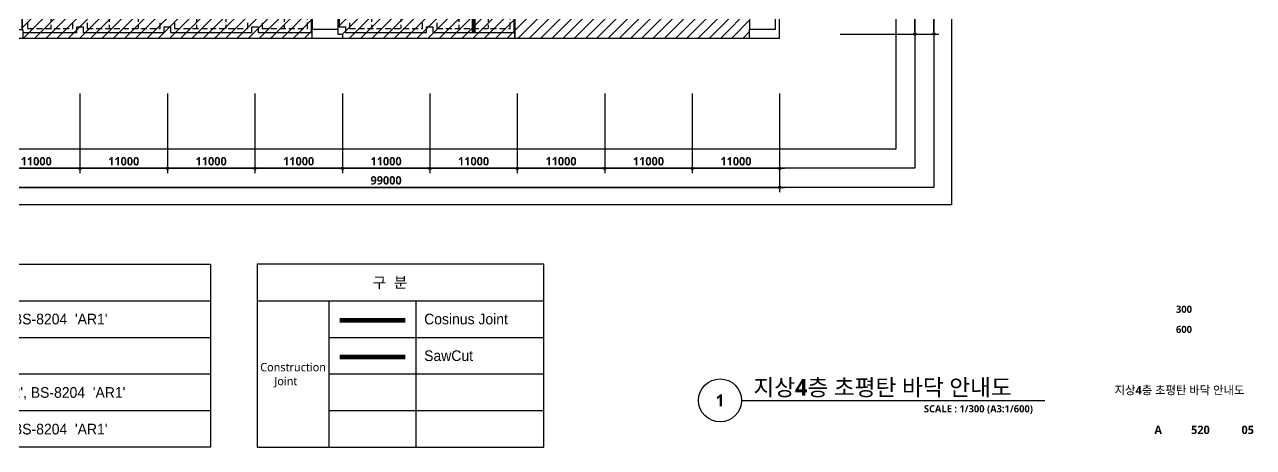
# Model space of a CAD drawing. Header units: millimetres. Extents: x -5354 to 997967, y -1313401 to 249081.
# Drawn here: x 843415 to 997967, y 5975 to 59100 of the extents above; entities that cross this region are included whole.
import ezdxf
from ezdxf.enums import TextEntityAlignment as Align

# ---------------------------------------------------------------- set-up
doc = ezdxf.new("R2010")
doc.units = ezdxf.units.MM
doc.header["$LTSCALE"] = 300
doc.header["$MEASUREMENT"] = 0
doc.header["$PDSIZE"] = -10
doc.linetypes.add('HIDDEN', pattern=[0.375, 0.25, -0.125])
doc.linetypes.add('HIDDENX2', pattern=[0.75, 0.5, -0.25])
doc.layers.get('0').update_dxf_attribs({"linetype": 'CONTINUOUS'})
doc.layers.get('Defpoints').update_dxf_attribs({"color": 153, "linetype": 'CONTINUOUS'})
for name, color, linetype in [('A-ANNO-TITL', 7, 'CONTINUOUS'), ('A-ST-AXIS-DIM', 7, 'CONTINUOUS'), ('AA-MARK', 2, 'CONTINUOUS'), ('AA-XXXX-TXT1', 2, 'CONTINUOUS'), ('ILDO_Area', 8, 'CONTINUOUS'), ('ILDO_Cosinus Joint', 20, 'CONTINUOUS'), ('SAWCUT', 20, 'HIDDEN')]:
    doc.layers.add(name, color=color, linetype=linetype)
doc.layers.add('Defpoint', color=161, linetype='CONTINUOUS', plot=False)
doc.layers.add('면적', color=210, linetype='CONTINUOUS', plot=False)
doc.styles.add('SH_대대리576', font='')
doc.styles.add('돋움', font='')
doc.styles.add('울릉도L', font='')
doc.styles.get('SH_대대리576').set_extended_font_data('NanumGothic', bold=True)
doc.styles.get('돋움').set_extended_font_data('Dotum')
doc.styles.get('울릉도L').set_extended_font_data('NanumGothic')
doc.dimstyles.new('SHP 600', dxfattribs={"dimscale": 300, "dimtxt": 3.5, "dimasz": 1, "dimexe": 2, "dimexo": 2, "dimgap": 1, "dimtad": 1, "dimdec": 0, "dimzin": 0, "dimdsep": 46, "dimtxsty": 'SH_대대리576', "dimblk": 'DIMDOT', "dimcen": 0.09, "dimclrt": 3, "dimadec": 0, "dimazin": 1, "dimtfac": 1, "dimtdec": 0, "dimtix": 1, "dimtmove": 2, "dimatfit": 0, "dimldrblk": 'DIMDOT', "dimfxl": 1, "dimtolj": 1, "dimtzin": 0, "dimarcsym": 0})

# ---------------------------------------------------------------- blocks, each defined once
blk = doc.blocks.new('*U21')
at = {"layer": 'A-ANNO-TITL'}
blk.add_line((0, 0), (6359, 0), dxfattribs=at)
blk.add_circle((-450, 0), 450, dxfattribs=at)
at = {"layer": 'AA-XXXX-TXT1', "style": 'SH_대대리576'}
blk.add_attdef('DWG.TITLE', (250, 100), '', height=350, dxfattribs=at)
at = {"layer": 'AA-XXXX-TXT1', "color": 7, "style": 'SH_대대리576'}
blk.add_attdef('NO1', text='', height=300, dxfattribs=at).set_placement((-450, 0), align=Align.MIDDLE)
at = {"layer": 'AA-XXXX-TXT1', "style": 'SH_대대리576'}
blk.add_attdef('SCALE', text='', height=150, dxfattribs=at).set_placement((6109, -100), align=Align.TOP_RIGHT)
blk = doc.blocks.new('G$CDADDFB7A')
at = {"layer": '면적', "elevation": 103000}
for points in [[(98950, 11700), (99500, 11700), (99500, 12000), (100000, 12000), (100000, 13000), (100000, 13000), (100000, 22700), (100000, 22700), (100000, 48600), (98950, 48600), (98950, 48650), (95750, 48650), (95750, 56950), (95700, 56950), (95700, 58000), (44500, 58000), (44500, 57500), (44500, 57500), (43950, 57500), (43950, 48650), (40750, 48650), (40750, 56950), (40700, 56950), (40700, 58000), (4300, 58000), (4300, 56950), (4250, 56950), (4250, 48650), (1050, 48650), (1050, 48600), (0, 48600), (0, 22700), (5900, 22700), (5900, 18360), (4300, 18360), (4300, 11450), (4250, 11450), (4250, 1050), (4300, 1050), (4300, 0), (40700, 0), (40700, 1050), (40750, 1050), (40750, 9350), (43950, 9350), (43950, 500), (44500, 500), (44500, 0), (66200, 0), (66200, 5650), (95750, 5650), (95750, 9350), (98950, 9350), (98950, 11700)], [(44500, 45000), (44200, 45000), (44200, 48600)]]:
    blk.add_lwpolyline(points, dxfattribs=at)
for points in [[(1050, 56950), (4250, 56950), (4250, 50750), (1050, 50750)], [(1050, 50750), (4250, 50750), (4250, 48650), (1050, 48650)], [(100000, 22700), (106350, 22700), (106350, 13000), (100000, 13000)], [(95750, 11700), (98950, 11700), (98950, 9350), (95750, 9350)], [(95750, 9350), (98950, 9350), (98950, 7250), (95750, 7250)]]:
    blk.add_lwpolyline(points, close=True, dxfattribs=at)
at = {"layer": '면적'}
for points in [[(40750, 50750), (43950, 50750), (43950, 56950), (40750, 56950), (40750, 50750), (40750, 50750)], [(98950, 50750), (95750, 50750), (95750, 56950), (98950, 56950)], [(40750, 50750), (43950, 50750), (43950, 48650), (40750, 48650)], [(95750, 50750), (98950, 50750), (98950, 48650), (95750, 48650)], [(2200, 22700), (2200, 17760), (4300, 17760), (4300, 18360), (5900, 18360), (5900, 22700)], [(2200, 17760), (2200, 16300), (800, 16300), (800, 13950), (4300, 13950), (4300, 17760), (2200, 17760)], [(800, 13950), (4300, 13950), (4300, 11450), (800, 11450)], [(4250, 9350), (4250, 11450), (1050, 11450), (1050, 1050), (4250, 1050), (4250, 7250), (3300, 7250), (3300, 9350)], [(4250, 7250), (3300, 7250), (3300, 9350), (4250, 9350)], [(40750, 7250), (43950, 7250), (43950, 9350), (40750, 9350)], [(43950, 1050), (40750, 1050), (40750, 7250), (43950, 7250)], [(98950, 1050), (95750, 1050), (95750, 7250), (98950, 7250)], [(66200, 5650), (66200, 0), (95600, 0), (95700, 0), (95700, 1050), (95750, 1050), (95750, 5650)]]:
    blk.add_lwpolyline(points, close=True, dxfattribs=at)
for points in [[(43950, 48650), (43950, 48600), (44200, 48600)], [(44500, 45000), (44500, 9400), (43950, 9400), (43950, 9350)]]:
    blk.add_lwpolyline(points, dxfattribs=at)
blk = doc.blocks.new('DIMDOT')
at = {"color": 0}
blk.add_line((-2, 0), (2, 0), dxfattribs=at)
for radius in [0.5, 0.25]:
    blk.add_circle((0, 0), radius, dxfattribs=at)
blk = doc.blocks.new('*D84')
at = {"layer": 'A-ST-AXIS-DIM', "color": 0, "lineweight": -2, "transparency": 16777216}
for p, q in [((839382, 50445), (839382, 38045)), ((938382, 50445), (938382, 38045)), ((839682, 38645), (938082, 38645))]:
    blk.add_line(p, q, dxfattribs=at)
at = {"layer": 'Defpoints', "color": 0, "transparency": 16777216}
for p in [(839382, 51045), (938382, 51045), (938382, 38645)]:
    blk.add_point(p, dxfattribs=at)
at = {"layer": 'A-ST-AXIS-DIM', "color": 0, "linetype": 'ByBlock', "lineweight": -2, "transparency": 16777216, "xscale": 300, "yscale": 300, "zscale": 300, "rotation": 180}
blk.add_blockref('DIMDOT', (839382, 38645), dxfattribs=at)
at = {"layer": 'A-ST-AXIS-DIM', "color": 0, "linetype": 'ByBlock', "lineweight": -2, "transparency": 16777216, "xscale": 300, "yscale": 300, "zscale": 300}
blk.add_blockref('DIMDOT', (938382, 38645), dxfattribs=at)
at = {"layer": 'A-ST-AXIS-DIM', "color": 3, "transparency": 16777216, "insert": (888882, 39524), "char_height": 1050, "attachment_point": 5, "style": 'SH_대대리576'}
blk.add_mtext('\\A1;99000', dxfattribs=at)
blk = doc.blocks.new('*D85')
at = {"layer": 'A-ST-AXIS-DIM', "color": 0, "lineweight": -2, "transparency": 16777216}
for p, q in [((927382, 50445), (927382, 40445)), ((938382, 50445), (938382, 40445)), ((927682, 41045), (938082, 41045))]:
    blk.add_line(p, q, dxfattribs=at)
at = {"layer": 'Defpoints', "color": 0, "transparency": 16777216}
for p in [(927382, 51045), (938382, 51045), (938382, 41045)]:
    blk.add_point(p, dxfattribs=at)
at = {"layer": 'A-ST-AXIS-DIM', "color": 0, "linetype": 'ByBlock', "lineweight": -2, "transparency": 16777216, "xscale": 300, "yscale": 300, "zscale": 300, "rotation": 180}
blk.add_blockref('DIMDOT', (927382, 41045), dxfattribs=at)
at = {"layer": 'A-ST-AXIS-DIM', "color": 0, "linetype": 'ByBlock', "lineweight": -2, "transparency": 16777216, "xscale": 300, "yscale": 300, "zscale": 300}
blk.add_blockref('DIMDOT', (938382, 41045), dxfattribs=at)
at = {"layer": 'A-ST-AXIS-DIM', "color": 3, "transparency": 16777216, "insert": (932882, 41921), "char_height": 1050, "attachment_point": 5, "style": 'SH_대대리576'}
blk.add_mtext('\\A1;11000', dxfattribs=at)
blk = doc.blocks.new('*D86')
at = {"layer": 'A-ST-AXIS-DIM', "color": 0, "lineweight": -2, "transparency": 16777216}
for p, q in [((916382, 50445), (916382, 40445)), ((927382, 50445), (927382, 40445)), ((916682, 41045), (927082, 41045))]:
    blk.add_line(p, q, dxfattribs=at)
at = {"layer": 'Defpoints', "color": 0, "transparency": 16777216}
for p in [(916382, 51045), (927382, 51045), (927382, 41045)]:
    blk.add_point(p, dxfattribs=at)
at = {"layer": 'A-ST-AXIS-DIM', "color": 0, "linetype": 'ByBlock', "lineweight": -2, "transparency": 16777216, "xscale": 300, "yscale": 300, "zscale": 300, "rotation": 180}
blk.add_blockref('DIMDOT', (916382, 41045), dxfattribs=at)
at = {"layer": 'A-ST-AXIS-DIM', "color": 0, "linetype": 'ByBlock', "lineweight": -2, "transparency": 16777216, "xscale": 300, "yscale": 300, "zscale": 300}
blk.add_blockref('DIMDOT', (927382, 41045), dxfattribs=at)
at = {"layer": 'A-ST-AXIS-DIM', "color": 3, "transparency": 16777216, "insert": (921882, 41921), "char_height": 1050, "attachment_point": 5, "style": 'SH_대대리576'}
blk.add_mtext('\\A1;11000', dxfattribs=at)
blk = doc.blocks.new('*D87')
at = {"layer": 'A-ST-AXIS-DIM', "color": 0, "lineweight": -2, "transparency": 16777216}
for p, q in [((905382, 50445), (905382, 40445)), ((916382, 50445), (916382, 40445)), ((905682, 41045), (916082, 41045))]:
    blk.add_line(p, q, dxfattribs=at)
at = {"layer": 'Defpoints', "color": 0, "transparency": 16777216}
for p in [(905382, 51045), (916382, 51045), (916382, 41045)]:
    blk.add_point(p, dxfattribs=at)
at = {"layer": 'A-ST-AXIS-DIM', "color": 0, "linetype": 'ByBlock', "lineweight": -2, "transparency": 16777216, "xscale": 300, "yscale": 300, "zscale": 300, "rotation": 180}
blk.add_blockref('DIMDOT', (905382, 41045), dxfattribs=at)
at = {"layer": 'A-ST-AXIS-DIM', "color": 0, "linetype": 'ByBlock', "lineweight": -2, "transparency": 16777216, "xscale": 300, "yscale": 300, "zscale": 300}
blk.add_blockref('DIMDOT', (916382, 41045), dxfattribs=at)
at = {"layer": 'A-ST-AXIS-DIM', "color": 3, "transparency": 16777216, "insert": (910882, 41921), "char_height": 1050, "attachment_point": 5, "style": 'SH_대대리576'}
blk.add_mtext('\\A1;11000', dxfattribs=at)
blk = doc.blocks.new('*D88')
at = {"layer": 'A-ST-AXIS-DIM', "color": 0, "lineweight": -2, "transparency": 16777216}
for p, q in [((894382, 50445), (894382, 40445)), ((905382, 50445), (905382, 40445)), ((894682, 41045), (905082, 41045))]:
    blk.add_line(p, q, dxfattribs=at)
at = {"layer": 'Defpoints', "color": 0, "transparency": 16777216}
for p in [(894382, 51045), (905382, 51045), (905382, 41045)]:
    blk.add_point(p, dxfattribs=at)
at = {"layer": 'A-ST-AXIS-DIM', "color": 0, "linetype": 'ByBlock', "lineweight": -2, "transparency": 16777216, "xscale": 300, "yscale": 300, "zscale": 300, "rotation": 180}
blk.add_blockref('DIMDOT', (894382, 41045), dxfattribs=at)
at = {"layer": 'A-ST-AXIS-DIM', "color": 0, "linetype": 'ByBlock', "lineweight": -2, "transparency": 16777216, "xscale": 300, "yscale": 300, "zscale": 300}
blk.add_blockref('DIMDOT', (905382, 41045), dxfattribs=at)
at = {"layer": 'A-ST-AXIS-DIM', "color": 3, "transparency": 16777216, "insert": (899882, 41921), "char_height": 1050, "attachment_point": 5, "style": 'SH_대대리576'}
blk.add_mtext('\\A1;11000', dxfattribs=at)
blk = doc.blocks.new('*D89')
at = {"layer": 'A-ST-AXIS-DIM', "color": 0, "lineweight": -2, "transparency": 16777216}
for p, q in [((883382, 50445), (883382, 40445)), ((894382, 50445), (894382, 40445)), ((883682, 41045), (894082, 41045))]:
    blk.add_line(p, q, dxfattribs=at)
at = {"layer": 'Defpoints', "color": 0, "transparency": 16777216}
for p in [(883382, 51045), (894382, 51045), (894382, 41045)]:
    blk.add_point(p, dxfattribs=at)
at = {"layer": 'A-ST-AXIS-DIM', "color": 0, "linetype": 'ByBlock', "lineweight": -2, "transparency": 16777216, "xscale": 300, "yscale": 300, "zscale": 300, "rotation": 180}
blk.add_blockref('DIMDOT', (883382, 41045), dxfattribs=at)
at = {"layer": 'A-ST-AXIS-DIM', "color": 0, "linetype": 'ByBlock', "lineweight": -2, "transparency": 16777216, "xscale": 300, "yscale": 300, "zscale": 300}
blk.add_blockref('DIMDOT', (894382, 41045), dxfattribs=at)
at = {"layer": 'A-ST-AXIS-DIM', "color": 3, "transparency": 16777216, "insert": (888882, 41921), "char_height": 1050, "attachment_point": 5, "style": 'SH_대대리576'}
blk.add_mtext('\\A1;11000', dxfattribs=at)
blk = doc.blocks.new('*D90')
at = {"layer": 'A-ST-AXIS-DIM', "color": 0, "lineweight": -2, "transparency": 16777216}
for p, q in [((872382, 50445), (872382, 40445)), ((883382, 50445), (883382, 40445)), ((872682, 41045), (883082, 41045))]:
    blk.add_line(p, q, dxfattribs=at)
at = {"layer": 'Defpoints', "color": 0, "transparency": 16777216}
for p in [(872382, 51045), (883382, 51045), (883382, 41045)]:
    blk.add_point(p, dxfattribs=at)
at = {"layer": 'A-ST-AXIS-DIM', "color": 0, "linetype": 'ByBlock', "lineweight": -2, "transparency": 16777216, "xscale": 300, "yscale": 300, "zscale": 300, "rotation": 180}
blk.add_blockref('DIMDOT', (872382, 41045), dxfattribs=at)
at = {"layer": 'A-ST-AXIS-DIM', "color": 0, "linetype": 'ByBlock', "lineweight": -2, "transparency": 16777216, "xscale": 300, "yscale": 300, "zscale": 300}
blk.add_blockref('DIMDOT', (883382, 41045), dxfattribs=at)
at = {"layer": 'A-ST-AXIS-DIM', "color": 3, "transparency": 16777216, "insert": (877882, 41921), "char_height": 1050, "attachment_point": 5, "style": 'SH_대대리576'}
blk.add_mtext('\\A1;11000', dxfattribs=at)
blk = doc.blocks.new('*D91')
at = {"layer": 'A-ST-AXIS-DIM', "color": 0, "lineweight": -2, "transparency": 16777216}
for p, q in [((861382, 50445), (861382, 40445)), ((872382, 50445), (872382, 40445)), ((861682, 41045), (872082, 41045))]:
    blk.add_line(p, q, dxfattribs=at)
at = {"layer": 'Defpoints', "color": 0, "transparency": 16777216}
for p in [(861382, 51045), (872382, 51045), (872382, 41045)]:
    blk.add_point(p, dxfattribs=at)
at = {"layer": 'A-ST-AXIS-DIM', "color": 0, "linetype": 'ByBlock', "lineweight": -2, "transparency": 16777216, "xscale": 300, "yscale": 300, "zscale": 300, "rotation": 180}
blk.add_blockref('DIMDOT', (861382, 41045), dxfattribs=at)
at = {"layer": 'A-ST-AXIS-DIM', "color": 0, "linetype": 'ByBlock', "lineweight": -2, "transparency": 16777216, "xscale": 300, "yscale": 300, "zscale": 300}
blk.add_blockref('DIMDOT', (872382, 41045), dxfattribs=at)
at = {"layer": 'A-ST-AXIS-DIM', "color": 3, "transparency": 16777216, "insert": (866882, 41921), "char_height": 1050, "attachment_point": 5, "style": 'SH_대대리576'}
blk.add_mtext('\\A1;11000', dxfattribs=at)
blk = doc.blocks.new('*D92')
at = {"layer": 'A-ST-AXIS-DIM', "color": 0, "lineweight": -2, "transparency": 16777216}
for p, q in [((850382, 50445), (850382, 40445)), ((861382, 50445), (861382, 40445)), ((850682, 41045), (861082, 41045))]:
    blk.add_line(p, q, dxfattribs=at)
at = {"layer": 'Defpoints', "color": 0, "transparency": 16777216}
for p in [(850382, 51045), (861382, 51045), (861382, 41045)]:
    blk.add_point(p, dxfattribs=at)
at = {"layer": 'A-ST-AXIS-DIM', "color": 0, "linetype": 'ByBlock', "lineweight": -2, "transparency": 16777216, "xscale": 300, "yscale": 300, "zscale": 300, "rotation": 180}
blk.add_blockref('DIMDOT', (850382, 41045), dxfattribs=at)
at = {"layer": 'A-ST-AXIS-DIM', "color": 0, "linetype": 'ByBlock', "lineweight": -2, "transparency": 16777216, "xscale": 300, "yscale": 300, "zscale": 300}
blk.add_blockref('DIMDOT', (861382, 41045), dxfattribs=at)
at = {"layer": 'A-ST-AXIS-DIM', "color": 3, "transparency": 16777216, "insert": (855882, 41921), "char_height": 1050, "attachment_point": 5, "style": 'SH_대대리576'}
blk.add_mtext('\\A1;11000', dxfattribs=at)
blk = doc.blocks.new('*D93')
at = {"layer": 'A-ST-AXIS-DIM', "color": 0, "lineweight": -2, "transparency": 16777216}
for p, q in [((839382, 50445), (839382, 40445)), ((850382, 50445), (850382, 40445)), ((839682, 41045), (850082, 41045))]:
    blk.add_line(p, q, dxfattribs=at)
at = {"layer": 'Defpoints', "color": 0, "transparency": 16777216}
for p in [(839382, 51045), (850382, 51045), (850382, 41045)]:
    blk.add_point(p, dxfattribs=at)
at = {"layer": 'A-ST-AXIS-DIM', "color": 0, "linetype": 'ByBlock', "lineweight": -2, "transparency": 16777216, "xscale": 300, "yscale": 300, "zscale": 300, "rotation": 180}
blk.add_blockref('DIMDOT', (839382, 41045), dxfattribs=at)
at = {"layer": 'A-ST-AXIS-DIM', "color": 0, "linetype": 'ByBlock', "lineweight": -2, "transparency": 16777216, "xscale": 300, "yscale": 300, "zscale": 300}
blk.add_blockref('DIMDOT', (850382, 41045), dxfattribs=at)
at = {"layer": 'A-ST-AXIS-DIM', "color": 3, "transparency": 16777216, "insert": (844882, 41921), "char_height": 1050, "attachment_point": 5, "style": 'SH_대대리576'}
blk.add_mtext('\\A1;11000', dxfattribs=at)
blk = doc.blocks.new('*D94')
at = {"layer": 'A-ST-AXIS-DIM', "color": 0, "lineweight": -2, "transparency": 16777216}
for p, q in [((945982, 114916), (958382, 114916)), ((957782, 58216), (957782, 114616)), ((945982, 57916), (958382, 57916))]:
    blk.add_line(p, q, dxfattribs=at)
at = {"layer": 'Defpoints', "color": 0, "transparency": 16777216}
for p in [(945382, 114916), (957782, 114916), (945382, 57916)]:
    blk.add_point(p, dxfattribs=at)
at = {"layer": 'A-ST-AXIS-DIM', "color": 0, "linetype": 'ByBlock', "lineweight": -2, "transparency": 16777216, "xscale": 300, "yscale": 300, "zscale": 300}
for p, rotation in [((957782, 114916), 90), ((957782, 57916), 270)]:
    blk.add_blockref('DIMDOT', p, dxfattribs=dict(at, rotation=rotation))
at = {"layer": 'A-ST-AXIS-DIM', "color": 3, "transparency": 16777216, "insert": (956905, 86416), "char_height": 1050, "attachment_point": 5, "rotation": 90, "style": 'SH_대대리576'}
blk.add_mtext('\\A1;57000', dxfattribs=at)
blk = doc.blocks.new('*D95')
at = {"layer": 'A-ST-AXIS-DIM', "color": 0, "lineweight": -2, "transparency": 16777216}
for p, q in [((945982, 69416), (955982, 69416)), ((955382, 58216), (955382, 69116)), ((945982, 57916), (955982, 57916))]:
    blk.add_line(p, q, dxfattribs=at)
at = {"layer": 'Defpoints', "color": 0, "transparency": 16777216}
for p in [(945382, 69416), (955382, 69416), (945382, 57916)]:
    blk.add_point(p, dxfattribs=at)
at = {"layer": 'A-ST-AXIS-DIM', "color": 0, "linetype": 'ByBlock', "lineweight": -2, "transparency": 16777216, "xscale": 300, "yscale": 300, "zscale": 300}
for p, rotation in [((955382, 69416), 90), ((955382, 57916), 270)]:
    blk.add_blockref('DIMDOT', p, dxfattribs=dict(at, rotation=rotation))
at = {"layer": 'A-ST-AXIS-DIM', "color": 3, "transparency": 16777216, "insert": (954505, 63666), "char_height": 1050, "attachment_point": 5, "rotation": 90, "style": 'SH_대대리576'}
blk.add_mtext('\\A1;11500', dxfattribs=at)
blk = doc.blocks.new('1231231')
h = blk.add_hatch()
h.set_pattern_fill('CROSS', color=5, scale=2048, style=0)
h.set_pattern_definition([(0, (68504.6, -40653.1), (512, 512), [256, -768]), (90, (68632.6, -40781.1), (-512, 512), [256, -768])])
h.paths.add_polyline_path([(87647, -71687), (73731, -71687), (73731, -76287), (87647, -76287)])
at = {"layer": 'ILDO_Area'}
h = blk.add_hatch(dxfattribs=at)
h.set_pattern_fill('ANSI31', color=5, scale=153.35424)
h.set_pattern_definition([(45, (-12199859, 1936921.56), (-344.290088, 344.290088), [])])
h.paths.add_polyline_path([(87647, -62461), (73731, -62461), (73731, -67061), (87647, -67061)])
h = blk.add_hatch(dxfattribs=at)
h.set_pattern_fill('HONEY', color=5, scale=3276.8, style=0)
h.set_pattern_definition([(0, (68504.6, -40653.1), (614.4, 354.724), [409.6, -819.2]), (120, (68504.6, -40653.1), (-614.4, 354.724), [409.6, -819.2]), (60, (68504.6, -40653.1), (1e-13, 709.448), [-819.2, 409.6])])
h.paths.add_polyline_path([(87647, -67086), (73731, -67086), (73731, -71687), (87647, -71687)])
h = blk.add_hatch(dxfattribs=at)
h.set_pattern_fill('AR-HBONE', color=5, scale=122.88, style=0)
h.set_pattern_definition([(45, (68504.6, -40653.1), (5e-14, 695.114), [1474.56, -491.52]), (135, (68852.17, -40305.53), (5e-14, 695.114), [1474.56, -491.52])])
h.paths.add_polyline_path([(87647, -76287), (73731, -76287), (73731, -80888), (87647, -80888)])
for p, q in [((64643, -62461), (169461, -62461)), ((73731, -62436), (73731, -80863)), ((87927, -62436), (87927, -80863)), ((175297, -62461), (211370, -62461)), ((73731, -67061), (169461, -67061)), ((184314, -67061), (211370, -67061)), ((73731, -71662), (169461, -71662)), ((184314, -71662), (211370, -71662)), ((73731, -76263), (169461, -76263)), ((184314, -76263), (211370, -76263))]:
    blk.add_line(p, q)
for points in [[(64643, -57860), (169461, -57860), (169461, -80863), (64643, -80863), (64643, -57860)], [(211370, -80863), (211370, -57860), (175297, -57860), (175297, -80863), (211370, -80863)], [(184314, -62461), (184314, -80863)], [(195262, -62461), (195262, -80863)]]:
    blk.add_lwpolyline(points)
at = {"layer": 'ILDO_Area', "color": 6, "const_width": 613}
blk.add_lwpolyline([(185670, -64928), (193936, -64928)], dxfattribs=at)
at = {"layer": 'SAWCUT', "linetype": 'HIDDENX2', "ltscale": 5, "const_width": 613}
blk.add_lwpolyline([(185670, -69529), (193936, -69529)], dxfattribs=at)
at = {"layer": 'ILDO_Area', "color": 3, "style": '돋움'}
for s, height, p in [('■ 범  례', 2000, (64527, -55343)), ("CFS / 초평탄콘크리트 / 액상하드너(Ashford Formula) / TR-34 3rd 'FM2', BS-8204  'AR1' ", 1341.85, (88797, -64761)), ('Cosinus Joint', 1341.85, (196314, -64761)), ('SFRC / 지내력 조건에 따라 슬라브 두께 및 강섬유 혼입량 추후 지정', 1341.85, (88797, -69386)), ('SawCut', 1341.8, (196314, -69362)), ("PC_DF / 초평탄콘크리트 / 액상하드너(Ashford Formula) / TR-34 3rd 'FM2', BS-8204  'AR1' ", 1341.85, (88797, -73987)), ("DFS / 초평탄콘크리트 / 액상하드너(Ashford Formula) / TR-34 3rd 'FM2', BS-8204  'AR1' ", 1341.85, (88797, -78588))]:
    blk.add_text(s, height=height, dxfattribs=at).set_placement(p, align=Align.MIDDLE_LEFT)
for s, p in [('구  분', (115195, -60161)), ('구  분', (192018, -60156)), ('바닥', (69278, -71577))]:
    blk.add_text(s, height=1341.8, dxfattribs=at).set_placement(p, align=Align.MIDDLE_CENTER)
at = {"layer": 'ILDO_Area', "color": 3, "insert": (175692, -70282), "char_height": 1050, "attachment_point": 1, "style": '울릉도L'}
blk.add_mtext_dynamic_manual_height_columns('Construction\\P     Joint', width=11869.22, gutter_width=5000, heights=[0], dxfattribs=at)

msp = doc.modelspace()

# ---------------------------------------------------------------- hatches: boundary and pattern name
at = {"layer": 'ILDO_Area', "transparency": 33554687}
h = msp.add_hatch(dxfattribs=at)
h.set_pattern_fill('ANSI31', color=5, scale=8000)
h.set_pattern_definition([(45, (0, 402073.8), (-707.1068, 707.1068), [])])
h.paths.add_polyline_path([(937831.8, 69116.3), (938381.8, 69116.3), (938381.8, 69416.3), (938881.8, 69416.3), (938881.8, 70416.3), (938881.8, 70416.3), (938881.8, 80116.3), (938881.8, 80116.3), (938881.8, 106016.3), (937831.8, 106016.3), (937831.8, 106066.3), (934631.8, 106066.3), (934631.8, 114366.3), (934581.8, 114366.3), (934581.8, 115416.3), (883381.8, 115416.3), (883381.8, 114916.3), (882831.8, 114916.3), (882831.8, 106066.3), (879631.8, 106066.3), (879631.8, 114366.3), (879581.8, 114366.3), (879581.8, 115416.3), (843181.8, 115416.3), (843181.8, 114366.3), (843131.8, 114366.3), (843131.8, 106066.3), (839931.8, 106066.3), (839931.8, 106016.3), (838881.8, 106016.3), (838881.8, 80116.3), (844781.8, 80116.3), (844781.8, 75776.3), (843181.8, 75776.3), (843181.8, 68866.3), (843131.8, 68866.3), (843131.8, 58466.3), (843181.8, 58466.3), (843181.8, 57416.3), (879581.8, 57416.3), (879581.8, 58466.3), (879631.8, 58466.3), (879631.8, 66766.3), (882831.8, 66766.3), (882831.8, 57916.3), (883381.8, 57916.3), (883381.8, 57416.3), (905081.8, 57416.3), (934581.8, 57416.3), (934631.8, 63066.3), (934631.8, 66766.3), (937831.8, 66766.3)])

# ---------------------------------------------------------------- linework, layer by layer
at = {"layer": 'AA-MARK', "ltscale": 5, "elevation": 103000}
for points in [[(843281.8, 58116.3), (849981.8, 58116.3), (849981.8, 58816.3), (850781.8, 58816.3), (850781.8, 58116.3), (860981.8, 58116.3), (860981.8, 58816.3), (861781.8, 58816.3), (861781.8, 58116.3), (871981.8, 58116.3), (871981.8, 58816.3), (872781.8, 58816.3), (872781.8, 58116.3), (879481.8, 58116.3), (879481.8, 66916.3)], [(882981.8, 66916.3), (882981.8, 58816.3), (883781.8, 58816.3), (883781.8, 58116.3), (893981.8, 58116.3), (893981.8, 58816.3), (894781.8, 58816.3), (894781.8, 58116.3), (904981.8, 58116.3), (904981.8, 63166.3)]]:
    msp.add_lwpolyline(points, dxfattribs=at)
at = {"layer": 'Defpoint'}
for points in [[(959981.8, 36444.9), (788781.8, 36444.9), (788781.8, 165016.3), (959981.8, 165016.3)], [(957781.8, 38644.9), (790981.8, 38644.9), (790981.8, 162816.3), (957781.8, 162816.3)], [(955381.8, 41044.9), (793381.8, 41044.9), (793381.8, 160416.3), (955381.8, 160416.3)], [(952981.8, 43444.9), (795781.8, 43444.9), (795781.8, 158016.3), (952981.8, 158016.3)]]:
    msp.add_lwpolyline(points, close=True, dxfattribs=at)
msp.add_lwpolyline([(838881.8, 57416.3), (938381.8, 57416.3), (938381.8, 66766.3), (938881.8, 66766.3), (938881.8, 70416.3), (945231.8, 70416.3), (945231.8, 80116.3), (938881.8, 80116.3), (938881.8, 91416.3), (938881.8, 115416.3), (915881.8, 115416.3), (883881.8, 115416.3), (879381.8, 115416.3), (843681.8, 115416.3), (838881.8, 115416.3)], dxfattribs=at)
at = {"layer": 'ILDO_Cosinus Joint', "const_width": 500}
msp.add_lwpolyline([(899881.8, 115421), (899881.8, 58116.3)], dxfattribs=at)
at = {"layer": 'SAWCUT', "linetype": 'HIDDENX2', "ltscale": 5, "elevation": 103000}
for points in [[(846714.8, 114216.3), (846714.8, 58616.3)], [(854048.8, 114216.3), (854048.8, 58616.3)], [(857715.8, 114216.3), (857715.8, 58616.3)], [(865048.8, 114216.3), (865048.8, 58616.3)], [(868715.8, 114216.3), (868715.8, 58616.3)], [(876048.8, 114216.3), (876048.8, 58616.3)], [(887048.8, 114216.3), (887048.8, 58616.3)], [(890715.8, 114216.3), (890715.8, 58616.3)], [(898048.8, 114216.3), (898048.8, 58616.3)], [(901715.8, 114216.3), (901715.8, 58616.3)], [(843781.8, 75176.3), (843781.8, 58616.3), (849481.8, 58616.3), (849481.8, 59316.3)], [(873281.8, 59316.3), (873281.8, 58616.3), (878981.8, 58616.3), (878981.8, 67416.3)], [(895281.8, 59316.3), (895281.8, 58616.3), (904481.8, 58616.3), (904481.8, 63666.3)], [(851281.8, 59316.3), (851281.8, 58616.3), (860481.8, 58616.3), (860481.8, 59316.3)], [(862281.8, 59316.3), (862281.8, 58616.3), (871481.8, 58616.3), (871481.8, 59316.3)], [(884281.8, 59316.3), (884281.8, 58616.3), (893481.8, 58616.3), (893481.8, 59316.3)]]:
    msp.add_lwpolyline(points, dxfattribs=at)

# ---------------------------------------------------------------- block references
for name, p in [('G$CDADDFB7A', (838881.8, 57416.3)), ('1231231', (697356.6, 86863.4))]:
    msp.add_blockref(name, p)
ref = msp.add_blockref('*U21', (933581.4, 11877.9), dxfattribs=dict(xscale=6, yscale=6, zscale=6))
ref.add_attrib('SCALE', 'SCALE : 1/300 (A3:1/600)', dxfattribs={"layer": 'A-ANNO-TITL', "height": 900, "style": 'SH_대대리576'}).set_placement((970233, 11277.9), align=Align.TOP_RIGHT)
ref.add_attrib('DWG.TITLE', '지상4층 초평탄 바닥 안내도', (935081.4, 12477.9), dxfattribs={"layer": 'A-ANNO-TITL', "height": 2087.447, "style": 'SH_대대리576'})
ref.add_attrib('NO1', '1', dxfattribs={"layer": 'A-ANNO-TITL', "color": 7, "height": 1500, "style": 'SH_대대리576'}).set_placement((930881.4, 11877.9), align=Align.MIDDLE)

# ---------------------------------------------------------------- texts
at = {"layer": 'A-ANNO-TITL', "style": 'SH_대대리576'}
for s, height, p in [('300', 900, (989235.5, 23333.4)), ('600', 900, (989235.5, 20800.2)), ('지상4층 초평탄 바닥 안내도', 1050, (988670.3, 13191.8)), ('A', 1050, (985987.6, 8181.3)), ('520', 1050, (991300.8, 8181.3)), ('05', 1050, (997247.3, 8181.3))]:
    msp.add_text(s, height=height, dxfattribs=at).set_placement(p, align=Align.MIDDLE)

# ---------------------------------------------------------------- dimensions: what is measured, and where the dimension line sits
at = {"layer": 'A-ST-AXIS-DIM'}
for base, p1, p2, angle, picture, middle in [((957781.8, 114916.3), (945381.8, 57916.3), (945381.8, 114916.3), 270, '*D94', (956904.6, 86416.3)), ((955381.8, 69416.3), (945381.8, 57916.3), (945381.8, 69416.3), 270, '*D95', (954504.6, 63666.3)), ((938381.8, 38644.9), (839381.8, 51044.9), (938381.8, 51044.9), 180, '*D84', (888881.8, 39524.3)), ((850381.8, 41044.9), (839381.8, 51044.9), (850381.8, 51044.9), 180, '*D93', (844881.8, 41920.6)), ((861381.8, 41044.9), (850381.8, 51044.9), (861381.8, 51044.9), 180, '*D92', (855881.8, 41920.6)), ((872381.8, 41044.9), (861381.8, 51044.9), (872381.8, 51044.9), 180, '*D91', (866881.8, 41920.6)), ((883381.8, 41044.9), (872381.8, 51044.9), (883381.8, 51044.9), 180, '*D90', (877881.8, 41920.6)), ((894381.8, 41044.9), (883381.8, 51044.9), (894381.8, 51044.9), 180, '*D89', (888881.8, 41920.6)), ((905381.8, 41044.9), (894381.8, 51044.9), (905381.8, 51044.9), 180, '*D88', (899881.8, 41920.6)), ((916381.8, 41044.9), (905381.8, 51044.9), (916381.8, 51044.9), 180, '*D87', (910881.8, 41920.6)), ((927381.8, 41044.9), (916381.8, 51044.9), (927381.8, 51044.9), 180, '*D86', (921881.8, 41920.6)), ((938381.8, 41044.9), (927381.8, 51044.9), (938381.8, 51044.9), 180, '*D85', (932881.8, 41920.6))]:
    dim = msp.add_linear_dim(base=base, p1=p1, p2=p2, angle=angle, dimstyle='SHP 600', dxfattribs=at)
    dim.commit()
    dim.dimension.update_dxf_attribs({"geometry": picture, "text_midpoint": middle})

doc.saveas('drawing.dxf')
